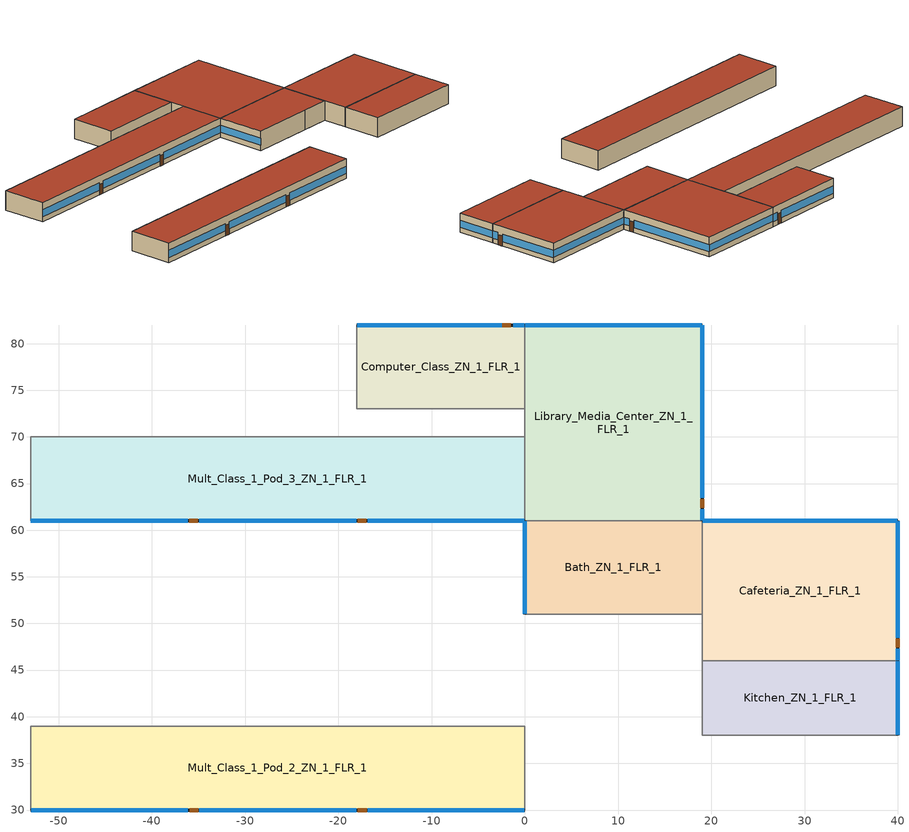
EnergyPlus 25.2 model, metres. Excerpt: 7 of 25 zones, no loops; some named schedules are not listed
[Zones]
Mult_Class_1_Pod_2_ZN_1_FLR_1
 floor ground (Mult_Class_1_Pod_2_ZN_1_FLR_1_Floor_Ffactor): -53,39 0,39 0,30 -53,30 z0
 wall outside (nonres_ext_wall_grd): -53,30 0,30 z0:4
 wall to Main_Corridor_ZN_1_FLR_1 (int_wall): 0,30 0,39 z0:4
 wall to Corridor_Pod_2_ZN_1_FLR_1 (int_wall): 0,39 -53,39 z0:4
 wall to Corner_Class_1_Pod_2_ZN_1_FLR_1 (int_wall): -53,39 -53,30 z0:4
 window (NonresWindow_U_0.369_SHGC_0.357): -52.95,30 -36.13,30 / -34.91,30 -18.09,30 / -16.87,30 -0.05,30 z1.03:2.5
 door (Swinging Door_con): -35.94,30 -35.03,30 / -17.89,30 -16.98,30 z0:2.13
 roof outside (nonres_roof): -53,30 0,30 0,39 -53,39 z4
Mult_Class_1_Pod_3_ZN_1_FLR_1
 floor ground (Mult_Class_1_Pod_3_ZN_1_FLR_1_Floor_Ffactor): -53,70 0,70 0,61 -53,61 z0
 wall outside (nonres_ext_wall_grd): -53,61 0,61 z0:4
 wall to Library_Media_Center_ZN_1_FLR_1 (int_wall): 0,61 0,70 z0:4
 wall to Corridor_Pod_3_ZN_1_FLR_1 (int_wall): 0,70 -53,70 z0:4
 wall to Corner_Class_1_Pod_3_ZN_1_FLR_1 (int_wall): -53,70 -53,61 z0:4
 window (NonresWindow_U_0.369_SHGC_0.357): -52.95,61 -36.13,61 / -34.91,61 -18.09,61 / -16.87,61 -0.05,61 z1.03:2.5
 door (Swinging Door_con): -35.96,61 -35.05,61 / -17.92,61 -17.01,61 z0:2.13
 roof outside (nonres_roof): -53,61 0,61 0,70 -53,70 z4
Computer_Class_ZN_1_FLR_1
 floor ground (Computer_Class_ZN_1_FLR_1_Floor_Ffactor): -18,82 0,82 0,73 -18,73 z0
 wall outside (nonres_ext_wall_grd): 0,82 -18,82 z0:4
 wall to Corridor_Pod_3_ZN_1_FLR_1 (int_wall): -18,73 0,73 z0:4
 wall to Library_Media_Center_ZN_1_FLR_1 (int_wall): 0,73 0,82 z0:4
 wall to Mult_Class_2_Pod_3_ZN_1_FLR_1 (int_wall): -18,82 -18,73 z0:4
 window (NonresWindow_U_0.369_SHGC_0.357): -0.05,82 -1.27,82 / -2.49,82 -17.95,82 z1:2.51
 door (Swinging Door_con): -1.5,82 -2.42,82 z0:2.13
 roof outside (nonres_roof): -18,73 0,73 0,82 -18,82 z4
Bath_ZN_1_FLR_1
 floor ground (Bath_ZN_1_FLR_1_Floor_Ffactor): 0,61 19,61 19,51 0,51 z0
 wall outside (nonres_ext_wall_grd): 0,61 0,51 z0:4
 wall to Main_Corridor_ZN_1_FLR_1 (int_wall): 0,51 13,51 z0:4
 wall to Mech_ZN_1_FLR_1 (int_wall): 13,51 19,51 z0:4
 wall to Cafeteria_ZN_1_FLR_1 (int_wall): 19,51 19,61 z0:4
 wall to Library_Media_Center_ZN_1_FLR_1 (int_wall): 19,61 0,61 z0:4
 window (NonresWindow_U_0.369_SHGC_0.357): 0,60.95 0,51.05 z1.1:2.51
 roof outside (nonres_roof): 0,51 19,51 19,61 0,61 z4
Kitchen_ZN_1_FLR_1
 floor ground (Kitchen_ZN_1_FLR_1_Floor_Ffactor): 19,46 40,46 40,38 19,38 z0
 wall outside (nonres_ext_wall_grd): 40,38 40,46 z0:4
 wall to Gym_ZN_1_FLR_1 (int_wall): 19,38 40,38 z0:4
 wall to Cafeteria_ZN_1_FLR_1 (int_wall): 40,46 19,46 z0:4
 wall to Mech_ZN_1_FLR_1 (int_wall): 19,46 19,38 z0:4
 window (NonresWindow_U_0.369_SHGC_0.357): 40,38.05 40,45.95 z1.1:2.52
 roof outside (nonres_roof): 19,38 40,38 40,46 19,46 z4
Cafeteria_ZN_1_FLR_1
 floor ground (Cafeteria_ZN_1_FLR_1_Floor_Ffactor): 19,61 40,61 40,46 19,46 z0
 wall outside (nonres_ext_wall_grd): 40,46 40,61 19,61 z0:4
 wall to Mech_ZN_1_FLR_1 (int_wall): 19,51 19,46 z0:4
 window (NonresWindow_U_0.369_SHGC_0.357): 39.95,61 19.05,61 z1.1:2.51; 40,46.05 40,47.27 / 40,48.49 40,60.95 z0.97:2.51
 door (Swinging Door_con): 40,47.45 40,48.37 z0:2.13
 roof outside (nonres_roof): 19,46 40,46 40,61 19,61 z4
Library_Media_Center_ZN_1_FLR_1
 floor ground (Library_Media_Center_ZN_1_FLR_1_Floor_Ffactor): 0,82 19,82 19,61 0,61 z0
 wall outside (nonres_ext_wall_grd): 19,61 19,82 0,82 z0:4
 wall to Corridor_Pod_3_ZN_1_FLR_1 (int_wall): 0,73 0,70 z0:4
 window (NonresWindow_U_0.369_SHGC_0.357): 18.95,82 0.05,82 z1.1:2.51; 19,61.05 19,62.27 / 19,63.49 19,81.95 z1.01:2.51
 door (Swinging Door_con): 19,62.4 19,63.31 z0:2.13
 roof outside (nonres_roof): 0,61 19,61 19,82 0,82 z4
[Building]
SchoolPrimary: North Axis {deg}=0; Terrain=City; Loads Convergence Tolerance Value {W}=0.04; Temperature Convergence Tolerance Value {deltaC}=0.2; Solar Distribution=FullInteriorAndExterior; Maximum Number of Warmup Days=50; Minimum Number of Warmup Days=6
[Site:Location]
Site:Location=Albuquerque.Intl.Sunport_NM_USA WMO=723650; Latitude {N+ S-}=35.04; Longitude {W- E+}=-106.62; Time Zone Relative to GMT {GMT+/-}=-7; Elevation {m}=1620
[SizingPeriod:DesignDay] Day of Month=21; Dry-Bulb Temperature Range Modifier Type=DefaultMultipliers; Humidity Condition Type=Wetbulb; Barometric Pressure {Pa}=83318; Rain {Yes/No}=No; Snow on ground {Yes/No}=No; Daylight Savings Time Indicator=No
Name | Month | Day Type | Maximum Dry-Bulb Temperature {C} | Daily Dry-Bulb Temperature Range {C} | Wetbulb at Maximum Dry-Bulb {C} | Wind Speed {m/s} design conditions vs. traditional 6.71 m/s (15 mph) | Wind Direction {Degrees; N=0, S=180} | Solar Model Indicator | Clearness {0.0 to 1.1} | Wind Speed {m/s} design conditions vs. traditional 3.35 m/s (7mph) | ASHRAE Clear Sky Optical Depth for Beam Irradiance (taub) | ASHRAE Clear Sky Optical Depth for Diffuse Irradiance (taud)
Albuquerque.Intl.Sunport_NM_USA Ann Htg 99.6% Condns DB | 12 | WinterDesignDay | -7.9 | 0 | -7.9 | 3.2 | 0 | ASHRAEClearSky | 0
Albuquerque.Intl.Sunport_NM_USA Ann Clg .4% Condns DB=>MWB | 7 | SummerDesignDay | 35.1 | 13.5 | 15.7 |  | 220 | ASHRAETau |  | 4.4 | 0.463 | 1.887
[Site:WaterMainsTemperature]
Calculation Method=Correlation; Annual average outdoor air temperature {C}=13.6333; Maximum difference in monthly average outdoor air temperatures {C}=23.5
[Site:GroundTemperature:FCfactorMethod]
January Ground Temperature {C}=13.7; February Ground Temperature {C}=7; March Ground Temperature {C}=2.1; April Ground Temperature {C}=2.6; May Ground Temperature {C}=4.3; June Ground Temperature {C}=8.8; July Ground Temperature {C}=13.9; August Ground Temperature {C}=17.8; September Ground Temperature {C}=23.2; October Ground Temperature {C}=25.6; November Ground Temperature {C}=24.1; December Ground Temperature {C}=20.5
[Material:NoMass]
Opaque Door panel_con: MediumRough, 0.475973, 0.9, 0.7, 0.7
Nonres_Roof_Insulation: MediumSmooth, 5.30668, 0.9, 0.7, 0.7
Nonres_Exterior_Wall_Insulation_grd: MediumSmooth, 1.20316, 0.9, 0.7, 0.7
[Construction]
Swinging Door_con: Opaque Door panel_con
InteriorFurnishings: Std Wood 6inch
int_wall: G01 13mm gypsum board, G01 13mm gypsum board
nonres_roof: F13 Built-up roofing, Nonres_Roof_Insulation, F08 Metal surface
nonres_ext_wall_grd: F07 25mm stucco, G01 16mm gypsum board, Nonres_Exterior_Wall_Insulation_grd, G01 16mm gypsum board
NonresWindow_U_0.369_SHGC_0.357: Nonres Window Glazing Layer
[Material]
Name | Roughness | Thickness {m} | Conductivity {W/m-K} | Density {kg/m3} | Specific Heat {J/kg-K} | Thermal Absorptance | Solar Absorptance | Visible Absorptance | Absorptance:Thermal | Absorptance:Solar | Absorptance:Visible
Std Wood 6inch | MediumSmooth | 0.15 | 0.12 | 540 | 1210 | 0.9 | 0.7 | 0.7
F07 25mm stucco | Smooth | 0.0254 | 0.72 | 1856 | 840 | 0.9 | 0.7 | 0.7
F08 Metal surface | Smooth | 0.0008 | 45.28 | 7824 | 500
F13 Built-up roofing | Rough | 0.0095 | 0.16 | 1120 | 1460 |  |  |  | 0.9 | 0.77
G01 13mm gypsum board | Smooth | 0.0127 | 0.16 | 800 | 1090 |  |  |  | 0.9 | 0.7 | 0.5
G01 16mm gypsum board | MediumSmooth | 0.0159 | 0.16 | 800 | 1090
[WindowMaterial:SimpleGlazingSystem]
Nonres Window Glazing Layer: U-Factor {W/m2-K}=2.09528; Solar Heat Gain Coefficient=0.357; Visible Transmittance=0.3927
[Construction:FfactorGroundFloor] F-Factor {W/m-K}=0.90012
Name | Area {m2} | PerimeterExposed {m}
Mult_Class_1_Pod_2_ZN_1_FLR_1_Floor_Ffactor; Mult_Class_1_Pod_3_ZN_1_FLR_1_Floor_Ffactor | 477 | 53
Computer_Class_ZN_1_FLR_1_Floor_Ffactor | 162 | 18
Bath_ZN_1_FLR_1_Floor_Ffactor | 190 | 10
Kitchen_ZN_1_FLR_1_Floor_Ffactor | 168 | 8
Cafeteria_ZN_1_FLR_1_Floor_Ffactor | 315 | 36
Library_Media_Center_ZN_1_FLR_1_Floor_Ffactor | 399 | 40
[Zone] Type=1; Multiplier=1; Ceiling Height {m}=4; Floor Area {m2}=autocalculate; Part of Total Floor Area=Yes
Name | Volume {m3}
Mult_Class_1_Pod_2_ZN_1_FLR_1; Mult_Class_1_Pod_3_ZN_1_FLR_1 | 1908
Computer_Class_ZN_1_FLR_1 | 648
Bath_ZN_1_FLR_1 | 760
Kitchen_ZN_1_FLR_1 | 672
Cafeteria_ZN_1_FLR_1 | 1260
Library_Media_Center_ZN_1_FLR_1 | 1596
[InternalMass] Construction=InteriorFurnishings
Name | Zone or ZoneList | Surface Area {m2}
Mult_Class_1_Pod_2_ZN_1_FLR_1_InternalMass_1 | Mult_Class_1_Pod_2_ZN_1_FLR_1 | 954
Mult_Class_1_Pod_3_ZN_1_FLR_1_InternalMass_1 | Mult_Class_1_Pod_3_ZN_1_FLR_1 | 954
Computer_Class_ZN_1_FLR_1_InternalMass_1 | Computer_Class_ZN_1_FLR_1 | 324
Bath_ZN_1_FLR_1_InternalMass_1 | Bath_ZN_1_FLR_1 | 380
Kitchen_ZN_1_FLR_1_InternalMass_1 | Kitchen_ZN_1_FLR_1 | 336
Cafeteria_ZN_1_FLR_1_InternalMass_1 | Cafeteria_ZN_1_FLR_1 | 630
Library_Media_Center_ZN_1_FLR_1_InternalMass_1 | Library_Media_Center_ZN_1_FLR_1 | 798
[People] Fraction Radiant=0.3; Sensible Heat Fraction=AUTOCALCULATE; Activity Level Schedule=ACTIVITY_SCH; Enable ASHRAE 55 Comfort Warnings=No; Mean Radiant Temperature Calculation Type=EnclosureAveraged; Work Efficiency Schedule=WORK_EFF_SCH; Clothing Insulation Calculation Method=ClothingInsulationSchedule; Clothing Insulation Schedule=CLOTHING_SCH; Air Velocity Schedule=AIR_VELO_SCH; Thermal Comfort Model 1 Type=FANGER
Name | Zone or ZoneList or Space or SpaceList | Number of People Schedule | Number of People Calculation Method | Floor Area per Person {m2/person} | Number of People
Mult_Class_1_Pod_2_ZN_1_FLR_1 | Mult_Class_1_Pod_2_ZN_1_FLR_1 | BLDG_OCC_SCH | Area/Person | 3.716
Mult_Class_1_Pod_3_ZN_1_FLR_1 | Mult_Class_1_Pod_3_ZN_1_FLR_1 | BLDG_OCC_SCH | Area/Person | 3.716
Computer_Class_ZN_1_FLR_1 | Computer_Class_ZN_1_FLR_1 | BLDG_OCC_SCH_Extend | Area/Person | 3.716
Bath_ZN_1_FLR_1 | Bath_ZN_1_FLR_1 | BLDG_OCC_SCH | People |  | 10.227
Kitchen_ZN_1_FLR_1 | Kitchen_ZN_1_FLR_1 | BLDG_OCC_SCH | People |  | 26.993
Cafeteria_ZN_1_FLR_1 | Cafeteria_ZN_1_FLR_1 | BLDG_OCC_SCH_Cafeteria | Area/Person | 0.929
Library_Media_Center_ZN_1_FLR_1 | Library_Media_Center_ZN_1_FLR_1 | BLDG_OCC_SCH | Area/Person | 9.289
[Lights] Design Level Calculation Method=Watts/Area; Return Air Fraction=0; Fraction Radiant=0.37; Fraction Visible=0.2; Fraction Replaceable=1; Return Air Fraction Calculated from Plenum Temperature=No
Name | Zone or ZoneList or Space or SpaceList | Schedule | Watts per Zone Floor Area {W/m2}
Mult_Class_1_Pod_2_ZN_1_FLR_1_Lights | Mult_Class_1_Pod_2_ZN_1_FLR_1 | ltg_sch_classroom | 7.42257
Mult_Class_1_Pod_3_ZN_1_FLR_1_Lights | Mult_Class_1_Pod_3_ZN_1_FLR_1 | ltg_sch_classroom | 7.42257
Computer_Class_ZN_1_FLR_1_Lights | Computer_Class_ZN_1_FLR_1 | ltg_sch_computer_room | 7.42257
Bath_ZN_1_FLR_1_Lights | Bath_ZN_1_FLR_1 | ltg_sch_bath | 7.168761
Kitchen_ZN_1_FLR_1_Lights | Kitchen_ZN_1_FLR_1 | ltg_sch_kitchen | 11.5281
Cafeteria_ZN_1_FLR_1_Lights | Cafeteria_ZN_1_FLR_1 | ltg_sch_cafeteria | 3.4875
Library_Media_Center_ZN_1_FLR_1_Lights | Library_Media_Center_ZN_1_FLR_1 | ltg_sch_library | 10.5013
[ElectricEquipment] Design Level Calculation Method=EquipmentLevel
Name | Zone or ZoneList or Space or SpaceList | Schedule | Design Level {W} | Fraction Latent | Fraction Radiant | Fraction Lost
Mult_Class_1_Pod_2_ZN_1_FLR_1_PlugMisc_Equip | Mult_Class_1_Pod_2_ZN_1_FLR_1 | BLDG_EQUIP_SCH | 7155 | 0 | 0.5 | 0
Mult_Class_1_Pod_3_ZN_1_FLR_1_PlugMisc_Equip | Mult_Class_1_Pod_3_ZN_1_FLR_1 | BLDG_EQUIP_SCH | 7155 | 0 | 0.5 | 0
Computer_Class_ZN_1_FLR_1_PlugMisc_Equip | Computer_Class_ZN_1_FLR_1 | BLDG_EQUIP_SCH | 3240 | 0 | 0.5 | 0
Bath_ZN_1_FLR_1_PlugMisc_Equip | Bath_ZN_1_FLR_1 | BLDG_EQUIP_SCH | 760 | 0 | 0.5 | 0
Kitchen_ZN_1_FLR_1_MiscElec_Equip | Kitchen_ZN_1_FLR_1 | KITCHEN_ELEC_EQUIP_SCH | 31995.6 | 0.25 | 0.3 | 0.2
Kitchen_ZN_1_FLR_1_Reach-in-Freezer | Kitchen_ZN_1_FLR_1 | Always_on | 555 | 0 | 0 | 1
Kitchen_ZN_1_FLR_1_Reach-in-Refrigerator | Kitchen_ZN_1_FLR_1 | Always_on | 313.3 | 0 | 0 | 1
Cafeteria_ZN_1_FLR_1_PlugMisc_Equip | Cafeteria_ZN_1_FLR_1 | KITCHEN_ELEC_EQUIP_SCH | 7997.85 | 0 | 0.5 | 0
Library_Media_Center_ZN_1_FLR_1_PlugMisc_Equip | Library_Media_Center_ZN_1_FLR_1 | BLDG_EQUIP_SCH | 5985 | 0 | 0.5 | 0
[GasEquipment]
Kitchen_ZN_1_FLR_1_MiscGas_Equip: Zone or ZoneList or Space or SpaceList=Kitchen_ZN_1_FLR_1; Schedule=KITCHEN_GAS_EQUIP_SCH; Design Level Calculation Method=EquipmentLevel; Design Level {W}=240424.8; Fraction Latent=0.1; Fraction Radiant=0.2; Fraction Lost=0.7
[ZoneInfiltration:DesignFlowRate] Schedule=INFIL_SCH_PNNL; Design Flow Rate Calculation Method=Flow/ExteriorWallArea; Flow per Exterior Surface Area {m3/s-m2}=0.000569572; Constant Term Coefficient=0; Temperature Term Coefficient=0; Velocity Term Coefficient=0.224; Velocity Squared Term Coefficient=0
Name | Zone or ZoneList
Mult_Class_1_Pod_2_ZN_1_FLR_1_Infiltration | Mult_Class_1_Pod_2_ZN_1_FLR_1
Mult_Class_1_Pod_3_ZN_1_FLR_1_Infiltration | Mult_Class_1_Pod_3_ZN_1_FLR_1
Computer_Class_ZN_1_FLR_1_Infiltration | Computer_Class_ZN_1_FLR_1
Bath_ZN_1_FLR_1_Infiltration | Bath_ZN_1_FLR_1
Kitchen_ZN_1_FLR_1_Infiltration | Kitchen_ZN_1_FLR_1
Cafeteria_ZN_1_FLR_1_Infiltration | Cafeteria_ZN_1_FLR_1
Library_Media_Center_ZN_1_FLR_1_Infiltration | Library_Media_Center_ZN_1_FLR_1
[Exterior:Lights] Control Option=AstronomicalClock
Name | Schedule | Design Level {W}
Exterior_Lights_a | Exterior_lighting_schedule_a | 172.03
Exterior_Lights_b | Exterior_lighting_schedule_b_2016 | 1343.6
Exterior_Lights_c | Exterior_lighting_schedule_c_2016 | 445.39
[WaterHeater:Mixed]
SWH Booster E Water Heater: Tank Volume {m3}=0.0227125; Setpoint Temperature Schedule=Booster Water Setpoint Temp Schedule; Deadband Temperature Difference {deltaC}=2; Maximum Temperature Limit {C}=82.2222; Heater Control Type=Cycle; Heater Maximum Capacity {W}=6000; Heater Minimum Capacity {W}=0; Heater Fuel Type=Electricity; Heater Thermal Efficiency=1; Off Cycle Parasitic Fuel Type=Electricity; Off Cycle Parasitic Heat Fraction to Tank=0; Ambient Temperature Indicator=Zone; Ambient Temperature Zone=KITCHEN_ZN_1_FLR_1; Off Cycle Loss Coefficient to Ambient Temperature {W/K}=1.05316; On Cycle Loss Coefficient to Ambient Temperature {W/K}=1.05316; Peak Use Flow Rate {m3/s}=6.30902e-05; Use Flow Rate Fraction Schedule=BLDG_SWH_SCH; Cold Water Supply Temperature Schedule=Booster Water Inlet Temp Schedule
[HVACTemplate:Zone:VRF] Template VRF System Name (A2)=VRF_System_1; Rated Total Heating Capacity Sizing Ratio (N3)=1; Cooling Supply Air Flow Rate (N4)=Autosize; No Cooling Supply Air Flow Rate (N5)=Autosize; Heating Supply Air Flow Rate (N6)=Autosize; No Heating Supply Air Flow Rate (N7)=Autosize; Cooling Outdoor Air Flow Rate (N8)=Autosize; Heating Outdoor Air Flow Rate (N9)=Autosize; No Load Outdoor Air Flow Rate (N10)=Autosize; Supply Air Fan Placement (A9)=DrawThrough; Supply Fan Total Efficiency (N14)=0.7; Supply Fan Delta Pressure (N15)=300; Supply Fan Motor Efficiency (N16)=0.9; Cooling Coil Type (A10)=VariableRefrigerantFlowDX; Cooling Coil Gross Rated Total Capacity (N17)=Autosize; Cooling Coil Gross Rated Sensible Heat Ratio (N18)=Autosize; Heat Pump Heating Coil Type (A12)=VariableRefrigerantFlowDX; Heat Pump Heating Coil Gross Rated Capacity (N19)=Autosize; Zone Terminal Unit On Parasitic Electric Energy Use (N20)=30; Zone Terminal Unit Off Parasitic Electric Energy Use (N21)=20; Zone Cooling Design Supply Air Temperature Input Method (A15)=SupplyAirTemperature; Zone Cooling Design Supply Air Temperature (N22)=12.8; Zone Heating Design Supply Air Temperature Input Method (A16)=SupplyAirTemperature; Zone Heating Design Supply Air Temperature (N24)=50
Name | Template Thermostat Name (A3)
Mult_Class_1_Pod_2_ZN_1_FLR_1 | Thermostat_Mult_Class_1_Pod_2_ZN_1_FLR_1
Mult_Class_1_Pod_3_ZN_1_FLR_1 | Thermostat_Mult_Class_1_Pod_3_ZN_1_FLR_1
Computer_Class_ZN_1_FLR_1 | Thermostat_Computer_Class_ZN_1_FLR_1
Bath_ZN_1_FLR_1 | Thermostat_Bath_ZN_1_FLR_1
Kitchen_ZN_1_FLR_1 | Thermostat_Kitchen_ZN_1_FLR_1
Cafeteria_ZN_1_FLR_1 | Thermostat_Cafeteria_ZN_1_FLR_1
Library_Media_Center_ZN_1_FLR_1 | Thermostat_Library_Media_Center_ZN_1_FLR_1
[SCHEDULE:COMPACT]
ltg_sch_classroom; ltg_sch_computer_room: Through: 6/30, For: SummerDesignDay, Until: 24:00, 1, For: WinterDesignDay, Until: 24:00, 0, For: Weekdays, Until: 7:00, 0.12012, Until: 21:00, 0.60975, Until: 24:00, 0.12012, For: Saturday, Until: 24:00, 0.12012, For: AllOtherDays, Until: 24:00, 0.12012, Through: 9/1, For: SummerDesignDay, Until: 24:00, 1, For: WinterDesignDay, Until: 24:00, 0, For: Weekdays, Until: 8:00, 0.12012, Until: 20:00, 0.33875, Until: 24:00, 0.12012, For: Saturday, Until: 24:00, 0.12012, For: AllOtherDays, Until: 24:00, 0.12012, Through: 12/31, For: SummerDesignDay, Until: 24:00, 1, For: WinterDesignDay, Until: 24:00, 0, For: Weekdays, Until: 7:00, 0.12012, Until: 21:00, 0.60975, Until: 24:00, 0.12012, For: Saturday, Until: 24:00, 0.12012, For: AllOtherDays, Until: 24:00, 0.12012
ltg_sch_bath: Through: 6/30, For: SummerDesignDay, Until: 24:00, 1, For: WinterDesignDay, Until: 24:00, 0, For: Weekdays, Until: 7:00, 0.09752, Until: 21:00, 0.495, Until: 24:00, 0.09752, For: Saturday, Until: 24:00, 0.09752, For: AllOtherDays, Until: 24:00, 0.09752, Through: 9/1, For: SummerDesignDay, Until: 24:00, 1, For: WinterDesignDay, Until: 24:00, 0, For: Weekdays, Until: 8:00, 0.09752, Until: 20:00, 0.275, Until: 24:00, 0.09752, For: Saturday, Until: 24:00, 0.09752, For: AllOtherDays, Until: 24:00, 0.09752, Through: 12/31, For: SummerDesignDay, Until: 24:00, 1, For: WinterDesignDay, Until: 24:00, 0, For: Weekdays, Until: 7:00, 0.09752, Until: 21:00, 0.495, Until: 24:00, 0.09752, For: Saturday, Until: 24:00, 0.09752, For: AllOtherDays, Until: 24:00, 0.09752
[Schedule:Compact]
BLDG_OCC_SCH: Through: 6/15, For: Weekdays, Until: 08:00, 0, Until: 16:00, 0.95, Until: 21:00, 0.15, Until: 24:00, 0, For: SummerDesignDay, Until: 08:00, 1e-09, Until: 16:00, 0.95, Until: 21:00, 0.15, Until: 24:00, 1e-09, For: WeekEnds WinterDesignDay Holidays AllOtherDays, Until: 24:00, 0, Through: 9/15, For: Weekdays, Until: 08:00, 0, Until: 16:00, 0.15, Until: 21:00, 0.15, Until: 24:00, 0, For: SummerDesignDay, Until: 24:00, 0.95, For: WeekEnds WinterDesignDay Holidays AllOtherDays, Until: 24:00, 0, Through: 12/31, For: Weekdays, Until: 08:00, 0, Until: 16:00, 0.95, Until: 21:00, 0.15, Until: 24:00, 0, For: SummerDesignDay, Until: 08:00, 1e-09, Until: 16:00, 0.95, Until: 21:00, 0.15, Until: 24:00, 1e-09, For: WeekEnds WinterDesignDay Holidays AllOtherDays, Until: 24:00, 0
BLDG_OCC_SCH_Extend: Through: 6/30, For: Weekdays, Until: 08:00, 0, Until: 16:00, 0.95, Until: 21:00, 0.95, Until: 24:00, 0, For: SummerDesignDay, Until: 08:00, 1e-09, Until: 16:00, 0.95, Until: 21:00, 0.95, Until: 24:00, 1e-09, For: WeekEnds WinterDesignDay Holidays AllOtherDays, Until: 24:00, 0, Through: 9/1, For: Weekdays, Until: 08:00, 0, Until: 17:00, 0.5, Until: 21:00, 0.5, Until: 24:00, 0, For: SummerDesignDay, Until: 24:00, 0.95, For: WeekEnds WinterDesignDay Holidays AllOtherDays, Until: 24:00, 0, Through: 12/31, For: Weekdays, Until: 08:00, 0, Until: 17:00, 0.95, Until: 21:00, 0.95, Until: 24:00, 0, For: SummerDesignDay, Until: 08:00, 1e-09, Until: 17:00, 0.95, Until: 21:00, 0.95, Until: 24:00, 1e-09, For: WeekEnds WinterDesignDay Holidays AllOtherDays, Until: 24:00, 0
BLDG_OCC_SCH_Cafeteria: Through: 6/30, For: Weekdays, Until: 09:00, 0, Until: 15:00, 0.95, Until: 20:00, 0.35, Until: 24:00, 0, For: SummerDesignDay, Until: 09:00, 1e-09, Until: 15:00, 0.95, Until: 20:00, 0.35, Until: 24:00, 1e-09, For: WeekEnds WinterDesignDay Holidays AllOtherDays, Until: 24:00, 0, Through: 9/1, For: Weekdays, Until: 09:00, 0, Until: 17:00, 0.15, Until: 19:00, 0.35, Until: 24:00, 0, For: SummerDesignDay, Until: 24:00, 0.95, For: WeekEnds WinterDesignDay Holidays AllOtherDays, Until: 24:00, 0, Through: 12/31, For: Weekdays, Until: 09:00, 0, Until: 15:00, 0.95, Until: 20:00, 0.35, Until: 24:00, 0, For: SummerDesignDay, Until: 09:00, 1e-09, Until: 15:00, 0.95, Until: 20:00, 0.35, Until: 24:00, 1e-09, For: WeekEnds WinterDesignDay Holidays AllOtherDays, Until: 24:00, 0
WORK_EFF_SCH: Through: 12/31, For: AllDays, Until: 24:00, 0
AIR_VELO_SCH: Through: 12/31, For: AllDays, Until: 24:00, 0.2
CLOTHING_SCH: Through: 04/30, For: AllDays, Until: 24:00, 1.1, Through: 09/30, For: AllDays, Until: 24:00, 0.6, Through: 12/31, For: AllDays, Until: 24:00, 1.1
ACTIVITY_SCH: Through: 12/31, For: AllDays, Until: 24:00, 120
